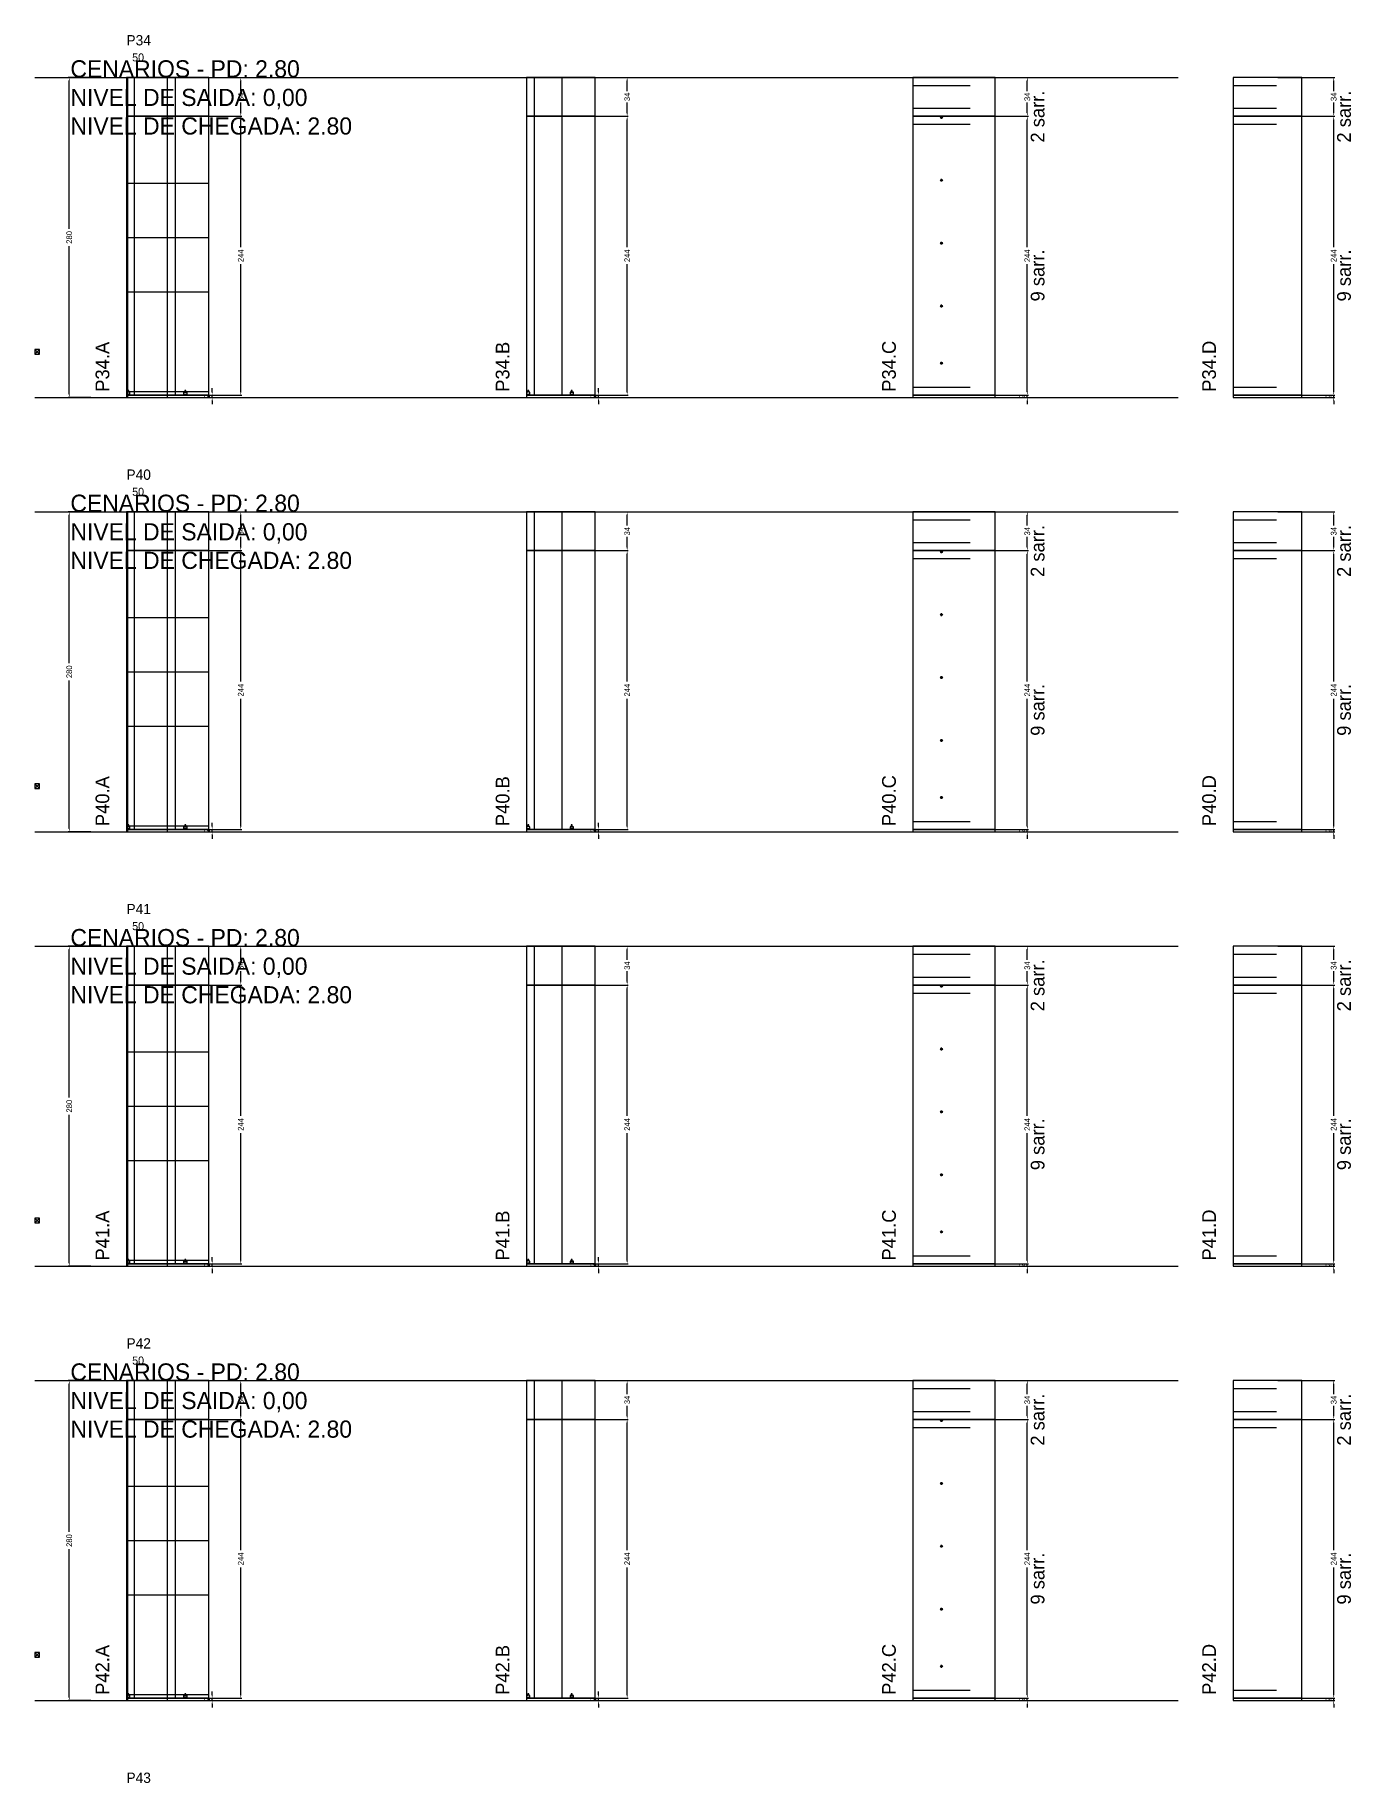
# Model space of a CAD drawing. Header units: centimetres. Extents: x -10500 to 4299, y -12546 to 295.
# Drawn here: x -7000 to -5849, y -7672 to -6143 of the extents above; entities that cross this region are included whole.
import ezdxf

# ---------------------------------------------------------------- set-up
doc = ezdxf.new("R2010")
doc.units = ezdxf.units.CM
doc.linetypes.add('DASHED', pattern=[2, -2])
for name, color, linetype in [('CHAPA', 140, 'Continuous'), ('COTA', 241, 'Continuous'), ('COTAS FURACAO', 16, 'Continuous'), ('Madeira', 30, 'Continuous'), ('MEIO_PONT', 160, 'Continuous'), ('NOMENCLATURA', 7, 'Continuous'), ('Nível', 160, 'Continuous'), ('Painéis', 200, 'Continuous'), ('Perfil Metálico', 150, 'Continuous'), ('SARR_2.2x7', 40, 'Continuous'), ('SARRAFO DE PRESSAO', 200, 'Continuous'), ('texto', 7, 'Continuous'), ('TEXTO_GERAL', 7, 'Continuous')]:
    doc.layers.add(name, color=color, linetype=linetype)
doc.dimstyles.new('PAINEL-NOVA', dxfattribs={"dimtxt": 5, "dimasz": 3, "dimexe": 1, "dimexo": 1, "dimgap": 1, "dimtad": 1, "dimcen": 2.5, "dimazin": 3, "dimtfac": 1, "dimtmove": 0, "dimatfit": 3})

# ---------------------------------------------------------------- blocks, each defined once
blk = doc.blocks.new('_CLOSEDFILLED')
at = {"color": 0, "linetype": 'BYBLOCK'}
blk.add_solid([(-1, 0.16), (0, 0), (-1, -0.16)], dxfattribs=at)
blk = doc.blocks.new('*D545')
for p, q in [((-6951, -6180), (-6971, -6180)), ((-6970, -6312.5), (-6970, -6183)), ((-6970, -6457), (-6970, -6327.5)), ((-6951, -6460), (-6971, -6460))]:
    blk.add_line(p, q)
at = {"layer": 'Defpoints'}
for p in [(-6950, -6180), (-6970, -6460), (-6950, -6460)]:
    blk.add_point(p, dxfattribs=at)
at = {"layer": 'COTA', "xscale": 3, "yscale": 3}
for p, rotation in [((-6970, -6180), 90), ((-6970, -6460), 270)]:
    blk.add_blockref('_CLOSEDFILLED', p, dxfattribs=dict(at, rotation=rotation))
at = {"layer": 'COTA', "insert": (-6970, -6320), "char_height": 5, "attachment_point": 5, "rotation": 90}
blk.add_mtext('280', dxfattribs=at)
blk = doc.blocks.new('MULDURA')
at = {"layer": 'Paineis'}
for p, q in [((0, 0), (4, 4)), ((4, 0), (0, 4))]:
    blk.add_line(p, q, dxfattribs=at)
blk.add_lwpolyline([(0, 0), (4, 0), (4, 4), (0, 4)], close=True, dxfattribs=at)
blk = doc.blocks.new('*D547')
for p, q in [((-6869, -6214), (-6819, -6214)), ((-6820, -6328.5), (-6820, -6217)), ((-6820, -6455), (-6820, -6343.5)), ((-6869, -6458), (-6819, -6458))]:
    blk.add_line(p, q)
at = {"layer": 'Defpoints'}
for p in [(-6870, -6214), (-6870, -6458), (-6820, -6458)]:
    blk.add_point(p, dxfattribs=at)
at = {"layer": 'COTA', "xscale": 3, "yscale": 3}
for p, rotation in [((-6820, -6214), 90), ((-6820, -6458), 270)]:
    blk.add_blockref('_CLOSEDFILLED', p, dxfattribs=dict(at, rotation=rotation))
at = {"layer": 'COTA', "insert": (-6820, -6336), "char_height": 5, "attachment_point": 5, "rotation": 90}
blk.add_mtext('244', dxfattribs=at)
blk = doc.blocks.new('*D548')
for p, q in [((-6869, -6180), (-6819, -6180)), ((-6820, -6192), (-6820, -6183)), ((-6820, -6211), (-6820, -6202)), ((-6869, -6214), (-6819, -6214))]:
    blk.add_line(p, q)
at = {"layer": 'Defpoints'}
for p in [(-6870, -6180), (-6870, -6214), (-6820, -6214)]:
    blk.add_point(p, dxfattribs=at)
at = {"layer": 'COTA', "xscale": 3, "yscale": 3}
for p, rotation in [((-6820, -6180), 90), ((-6820, -6214), 270)]:
    blk.add_blockref('_CLOSEDFILLED', p, dxfattribs=dict(at, rotation=rotation))
at = {"layer": 'COTA', "insert": (-6820, -6197), "char_height": 5, "attachment_point": 5, "rotation": 90}
blk.add_mtext('34', dxfattribs=at)
blk = doc.blocks.new('SLIPTEE')
at = {"layer": 'Paineis'}
blk.add_lwpolyline([(0, 0), (3, 0), (3, 1.5), (2, 1.5), (2, 3), (1, 3), (1, 1.5), (0, 1.5)], close=True, dxfattribs=at)
blk = doc.blocks.new('SLIPTDD')
at = {"layer": 'Paineis'}
blk.add_line((0, 1.5), (3, 1.5), dxfattribs=at)
blk.add_lwpolyline([(0, 0), (3, 0), (3, 1.5), (2, 1.5), (2, 3), (1, 3), (1, 1.5), (0, 1.5)], close=True, dxfattribs=at)
blk = doc.blocks.new('*D550')
for p, q in [((-6531, -6214), (-6481, -6214)), ((-6482, -6328.5), (-6482, -6217)), ((-6482, -6455), (-6482, -6343.5)), ((-6531, -6458), (-6481, -6458))]:
    blk.add_line(p, q)
at = {"layer": 'Defpoints'}
for p in [(-6532, -6214), (-6532, -6458), (-6482, -6458)]:
    blk.add_point(p, dxfattribs=at)
at = {"layer": 'COTA', "xscale": 3, "yscale": 3}
for p, rotation in [((-6482, -6214), 90), ((-6482, -6458), 270)]:
    blk.add_blockref('_CLOSEDFILLED', p, dxfattribs=dict(at, rotation=rotation))
at = {"layer": 'COTA', "insert": (-6482, -6336), "char_height": 5, "attachment_point": 5, "rotation": 90}
blk.add_mtext('244', dxfattribs=at)
blk = doc.blocks.new('*D551')
for p, q in [((-6531, -6180), (-6481, -6180)), ((-6482, -6192), (-6482, -6183)), ((-6482, -6211), (-6482, -6202)), ((-6531, -6214), (-6481, -6214))]:
    blk.add_line(p, q)
at = {"layer": 'Defpoints'}
for p in [(-6532, -6180), (-6532, -6214), (-6482, -6214)]:
    blk.add_point(p, dxfattribs=at)
at = {"layer": 'COTA', "xscale": 3, "yscale": 3}
for p, rotation in [((-6482, -6180), 90), ((-6482, -6214), 270)]:
    blk.add_blockref('_CLOSEDFILLED', p, dxfattribs=dict(at, rotation=rotation))
at = {"layer": 'COTA', "insert": (-6482, -6197), "char_height": 5, "attachment_point": 5, "rotation": 90}
blk.add_mtext('34', dxfattribs=at)
blk = doc.blocks.new('*D553')
for p, q in [((-6181, -6214), (-6131, -6214)), ((-6132, -6328.5), (-6132, -6217)), ((-6132, -6455), (-6132, -6343.5)), ((-6181, -6458), (-6131, -6458))]:
    blk.add_line(p, q)
at = {"layer": 'Defpoints'}
for p in [(-6182, -6214), (-6182, -6458), (-6132, -6458)]:
    blk.add_point(p, dxfattribs=at)
at = {"layer": 'COTA', "xscale": 3, "yscale": 3}
for p, rotation in [((-6132, -6214), 90), ((-6132, -6458), 270)]:
    blk.add_blockref('_CLOSEDFILLED', p, dxfattribs=dict(at, rotation=rotation))
at = {"layer": 'COTA', "insert": (-6132, -6336), "char_height": 5, "attachment_point": 5, "rotation": 90}
blk.add_mtext('244', dxfattribs=at)
blk = doc.blocks.new('*D554')
for p, q in [((-6181, -6180), (-6131, -6180)), ((-6132, -6192), (-6132, -6183)), ((-6132, -6211), (-6132, -6202)), ((-6181, -6214), (-6131, -6214))]:
    blk.add_line(p, q)
at = {"layer": 'Defpoints'}
for p in [(-6182, -6180), (-6182, -6214), (-6132, -6214)]:
    blk.add_point(p, dxfattribs=at)
at = {"layer": 'COTA', "xscale": 3, "yscale": 3}
for p, rotation in [((-6132, -6180), 90), ((-6132, -6214), 270)]:
    blk.add_blockref('_CLOSEDFILLED', p, dxfattribs=dict(at, rotation=rotation))
at = {"layer": 'COTA', "insert": (-6132, -6197), "char_height": 5, "attachment_point": 5, "rotation": 90}
blk.add_mtext('34', dxfattribs=at)
blk = doc.blocks.new('furacao')
at = {"layer": 'COTAS FURACAO'}
for p, q in [((-1.2, 0), (1.2, 0)), ((0, -1.2), (0, 1.2))]:
    blk.add_line(p, q, dxfattribs=at)
blk.add_circle((0, 0), 0.8, dxfattribs=at)
blk = doc.blocks.new('*D556')
for p, q in [((-5913, -6214), (-5863, -6214)), ((-5864, -6328.5), (-5864, -6217)), ((-5864, -6455), (-5864, -6343.5)), ((-5913, -6458), (-5863, -6458))]:
    blk.add_line(p, q)
at = {"layer": 'Defpoints'}
for p in [(-5914, -6214), (-5914, -6458), (-5864, -6458)]:
    blk.add_point(p, dxfattribs=at)
at = {"layer": 'COTA', "xscale": 3, "yscale": 3}
for p, rotation in [((-5864, -6214), 90), ((-5864, -6458), 270)]:
    blk.add_blockref('_CLOSEDFILLED', p, dxfattribs=dict(at, rotation=rotation))
at = {"layer": 'COTA', "insert": (-5864, -6336), "char_height": 5, "attachment_point": 5, "rotation": 90}
blk.add_mtext('244', dxfattribs=at)
blk = doc.blocks.new('*D557')
for p, q in [((-5913, -6180), (-5863, -6180)), ((-5864, -6192), (-5864, -6183)), ((-5864, -6211), (-5864, -6202)), ((-5913, -6214), (-5863, -6214))]:
    blk.add_line(p, q)
at = {"layer": 'Defpoints'}
for p in [(-5914, -6180), (-5914, -6214), (-5864, -6214)]:
    blk.add_point(p, dxfattribs=at)
at = {"layer": 'COTA', "xscale": 3, "yscale": 3}
for p, rotation in [((-5864, -6180), 90), ((-5864, -6214), 270)]:
    blk.add_blockref('_CLOSEDFILLED', p, dxfattribs=dict(at, rotation=rotation))
at = {"layer": 'COTA', "insert": (-5864, -6197), "char_height": 5, "attachment_point": 5, "rotation": 90}
blk.add_mtext('34', dxfattribs=at)
blk = doc.blocks.new('*D579')
for p, q in [((-6951, -6560), (-6971, -6560)), ((-6970, -6692.5), (-6970, -6563)), ((-6970, -6837), (-6970, -6707.5)), ((-6951, -6840), (-6971, -6840))]:
    blk.add_line(p, q)
at = {"layer": 'Defpoints'}
for p in [(-6950, -6560), (-6970, -6840), (-6950, -6840)]:
    blk.add_point(p, dxfattribs=at)
at = {"layer": 'COTA', "xscale": 3, "yscale": 3}
for p, rotation in [((-6970, -6560), 90), ((-6970, -6840), 270)]:
    blk.add_blockref('_CLOSEDFILLED', p, dxfattribs=dict(at, rotation=rotation))
at = {"layer": 'COTA', "insert": (-6970, -6700), "char_height": 5, "attachment_point": 5, "rotation": 90}
blk.add_mtext('280', dxfattribs=at)
blk = doc.blocks.new('*D581')
for p, q in [((-6869, -6594), (-6819, -6594)), ((-6820, -6708.5), (-6820, -6597)), ((-6820, -6835), (-6820, -6723.5)), ((-6869, -6838), (-6819, -6838))]:
    blk.add_line(p, q)
at = {"layer": 'Defpoints'}
for p in [(-6870, -6594), (-6870, -6838), (-6820, -6838)]:
    blk.add_point(p, dxfattribs=at)
at = {"layer": 'COTA', "xscale": 3, "yscale": 3}
for p, rotation in [((-6820, -6594), 90), ((-6820, -6838), 270)]:
    blk.add_blockref('_CLOSEDFILLED', p, dxfattribs=dict(at, rotation=rotation))
at = {"layer": 'COTA', "insert": (-6820, -6716), "char_height": 5, "attachment_point": 5, "rotation": 90}
blk.add_mtext('244', dxfattribs=at)
blk = doc.blocks.new('*D582')
for p, q in [((-6869, -6560), (-6819, -6560)), ((-6820, -6572), (-6820, -6563)), ((-6820, -6591), (-6820, -6582)), ((-6869, -6594), (-6819, -6594))]:
    blk.add_line(p, q)
at = {"layer": 'Defpoints'}
for p in [(-6870, -6560), (-6870, -6594), (-6820, -6594)]:
    blk.add_point(p, dxfattribs=at)
at = {"layer": 'COTA', "xscale": 3, "yscale": 3}
for p, rotation in [((-6820, -6560), 90), ((-6820, -6594), 270)]:
    blk.add_blockref('_CLOSEDFILLED', p, dxfattribs=dict(at, rotation=rotation))
at = {"layer": 'COTA', "insert": (-6820, -6577), "char_height": 5, "attachment_point": 5, "rotation": 90}
blk.add_mtext('34', dxfattribs=at)
blk = doc.blocks.new('*D584')
for p, q in [((-6531, -6594), (-6481, -6594)), ((-6482, -6708.5), (-6482, -6597)), ((-6482, -6835), (-6482, -6723.5)), ((-6531, -6838), (-6481, -6838))]:
    blk.add_line(p, q)
at = {"layer": 'Defpoints'}
for p in [(-6532, -6594), (-6532, -6838), (-6482, -6838)]:
    blk.add_point(p, dxfattribs=at)
at = {"layer": 'COTA', "xscale": 3, "yscale": 3}
for p, rotation in [((-6482, -6594), 90), ((-6482, -6838), 270)]:
    blk.add_blockref('_CLOSEDFILLED', p, dxfattribs=dict(at, rotation=rotation))
at = {"layer": 'COTA', "insert": (-6482, -6716), "char_height": 5, "attachment_point": 5, "rotation": 90}
blk.add_mtext('244', dxfattribs=at)
blk = doc.blocks.new('*D585')
for p, q in [((-6531, -6560), (-6481, -6560)), ((-6482, -6572), (-6482, -6563)), ((-6482, -6591), (-6482, -6582)), ((-6531, -6594), (-6481, -6594))]:
    blk.add_line(p, q)
at = {"layer": 'Defpoints'}
for p in [(-6532, -6560), (-6532, -6594), (-6482, -6594)]:
    blk.add_point(p, dxfattribs=at)
at = {"layer": 'COTA', "xscale": 3, "yscale": 3}
for p, rotation in [((-6482, -6560), 90), ((-6482, -6594), 270)]:
    blk.add_blockref('_CLOSEDFILLED', p, dxfattribs=dict(at, rotation=rotation))
at = {"layer": 'COTA', "insert": (-6482, -6577), "char_height": 5, "attachment_point": 5, "rotation": 90}
blk.add_mtext('34', dxfattribs=at)
blk = doc.blocks.new('*D587')
for p, q in [((-6181, -6594), (-6131, -6594)), ((-6132, -6708.5), (-6132, -6597)), ((-6132, -6835), (-6132, -6723.5)), ((-6181, -6838), (-6131, -6838))]:
    blk.add_line(p, q)
at = {"layer": 'Defpoints'}
for p in [(-6182, -6594), (-6182, -6838), (-6132, -6838)]:
    blk.add_point(p, dxfattribs=at)
at = {"layer": 'COTA', "xscale": 3, "yscale": 3}
for p, rotation in [((-6132, -6594), 90), ((-6132, -6838), 270)]:
    blk.add_blockref('_CLOSEDFILLED', p, dxfattribs=dict(at, rotation=rotation))
at = {"layer": 'COTA', "insert": (-6132, -6716), "char_height": 5, "attachment_point": 5, "rotation": 90}
blk.add_mtext('244', dxfattribs=at)
blk = doc.blocks.new('*D588')
for p, q in [((-6181, -6560), (-6131, -6560)), ((-6132, -6572), (-6132, -6563)), ((-6132, -6591), (-6132, -6582)), ((-6181, -6594), (-6131, -6594))]:
    blk.add_line(p, q)
at = {"layer": 'Defpoints'}
for p in [(-6182, -6560), (-6182, -6594), (-6132, -6594)]:
    blk.add_point(p, dxfattribs=at)
at = {"layer": 'COTA', "xscale": 3, "yscale": 3}
for p, rotation in [((-6132, -6560), 90), ((-6132, -6594), 270)]:
    blk.add_blockref('_CLOSEDFILLED', p, dxfattribs=dict(at, rotation=rotation))
at = {"layer": 'COTA', "insert": (-6132, -6577), "char_height": 5, "attachment_point": 5, "rotation": 90}
blk.add_mtext('34', dxfattribs=at)
blk = doc.blocks.new('*D590')
for p, q in [((-5913, -6594), (-5863, -6594)), ((-5864, -6708.5), (-5864, -6597)), ((-5864, -6835), (-5864, -6723.5)), ((-5913, -6838), (-5863, -6838))]:
    blk.add_line(p, q)
at = {"layer": 'Defpoints'}
for p in [(-5914, -6594), (-5914, -6838), (-5864, -6838)]:
    blk.add_point(p, dxfattribs=at)
at = {"layer": 'COTA', "xscale": 3, "yscale": 3}
for p, rotation in [((-5864, -6594), 90), ((-5864, -6838), 270)]:
    blk.add_blockref('_CLOSEDFILLED', p, dxfattribs=dict(at, rotation=rotation))
at = {"layer": 'COTA', "insert": (-5864, -6716), "char_height": 5, "attachment_point": 5, "rotation": 90}
blk.add_mtext('244', dxfattribs=at)
blk = doc.blocks.new('*D591')
for p, q in [((-5913, -6560), (-5863, -6560)), ((-5864, -6572), (-5864, -6563)), ((-5864, -6591), (-5864, -6582)), ((-5913, -6594), (-5863, -6594))]:
    blk.add_line(p, q)
at = {"layer": 'Defpoints'}
for p in [(-5914, -6560), (-5914, -6594), (-5864, -6594)]:
    blk.add_point(p, dxfattribs=at)
at = {"layer": 'COTA', "xscale": 3, "yscale": 3}
for p, rotation in [((-5864, -6560), 90), ((-5864, -6594), 270)]:
    blk.add_blockref('_CLOSEDFILLED', p, dxfattribs=dict(at, rotation=rotation))
at = {"layer": 'COTA', "insert": (-5864, -6577), "char_height": 5, "attachment_point": 5, "rotation": 90}
blk.add_mtext('34', dxfattribs=at)
blk = doc.blocks.new('*D613')
for p, q in [((-6951, -6940), (-6971, -6940)), ((-6970, -7072.5), (-6970, -6943)), ((-6970, -7217), (-6970, -7087.5)), ((-6951, -7220), (-6971, -7220))]:
    blk.add_line(p, q)
at = {"layer": 'Defpoints'}
for p in [(-6950, -6940), (-6970, -7220), (-6950, -7220)]:
    blk.add_point(p, dxfattribs=at)
at = {"layer": 'COTA', "xscale": 3, "yscale": 3}
for p, rotation in [((-6970, -6940), 90), ((-6970, -7220), 270)]:
    blk.add_blockref('_CLOSEDFILLED', p, dxfattribs=dict(at, rotation=rotation))
at = {"layer": 'COTA', "insert": (-6970, -7080), "char_height": 5, "attachment_point": 5, "rotation": 90}
blk.add_mtext('280', dxfattribs=at)
blk = doc.blocks.new('*D615')
for p, q in [((-6869, -6974), (-6819, -6974)), ((-6820, -7088.5), (-6820, -6977)), ((-6820, -7215), (-6820, -7103.5)), ((-6869, -7218), (-6819, -7218))]:
    blk.add_line(p, q)
at = {"layer": 'Defpoints'}
for p in [(-6870, -6974), (-6870, -7218), (-6820, -7218)]:
    blk.add_point(p, dxfattribs=at)
at = {"layer": 'COTA', "xscale": 3, "yscale": 3}
for p, rotation in [((-6820, -6974), 90), ((-6820, -7218), 270)]:
    blk.add_blockref('_CLOSEDFILLED', p, dxfattribs=dict(at, rotation=rotation))
at = {"layer": 'COTA', "insert": (-6820, -7096), "char_height": 5, "attachment_point": 5, "rotation": 90}
blk.add_mtext('244', dxfattribs=at)
blk = doc.blocks.new('*D616')
for p, q in [((-6869, -6940), (-6819, -6940)), ((-6820, -6952), (-6820, -6943)), ((-6820, -6971), (-6820, -6962)), ((-6869, -6974), (-6819, -6974))]:
    blk.add_line(p, q)
at = {"layer": 'Defpoints'}
for p in [(-6870, -6940), (-6870, -6974), (-6820, -6974)]:
    blk.add_point(p, dxfattribs=at)
at = {"layer": 'COTA', "xscale": 3, "yscale": 3}
for p, rotation in [((-6820, -6940), 90), ((-6820, -6974), 270)]:
    blk.add_blockref('_CLOSEDFILLED', p, dxfattribs=dict(at, rotation=rotation))
at = {"layer": 'COTA', "insert": (-6820, -6957), "char_height": 5, "attachment_point": 5, "rotation": 90}
blk.add_mtext('34', dxfattribs=at)
blk = doc.blocks.new('*D618')
for p, q in [((-6531, -6974), (-6481, -6974)), ((-6482, -7088.5), (-6482, -6977)), ((-6482, -7215), (-6482, -7103.5)), ((-6531, -7218), (-6481, -7218))]:
    blk.add_line(p, q)
at = {"layer": 'Defpoints'}
for p in [(-6532, -6974), (-6532, -7218), (-6482, -7218)]:
    blk.add_point(p, dxfattribs=at)
at = {"layer": 'COTA', "xscale": 3, "yscale": 3}
for p, rotation in [((-6482, -6974), 90), ((-6482, -7218), 270)]:
    blk.add_blockref('_CLOSEDFILLED', p, dxfattribs=dict(at, rotation=rotation))
at = {"layer": 'COTA', "insert": (-6482, -7096), "char_height": 5, "attachment_point": 5, "rotation": 90}
blk.add_mtext('244', dxfattribs=at)
blk = doc.blocks.new('*D619')
for p, q in [((-6531, -6940), (-6481, -6940)), ((-6482, -6952), (-6482, -6943)), ((-6482, -6971), (-6482, -6962)), ((-6531, -6974), (-6481, -6974))]:
    blk.add_line(p, q)
at = {"layer": 'Defpoints'}
for p in [(-6532, -6940), (-6532, -6974), (-6482, -6974)]:
    blk.add_point(p, dxfattribs=at)
at = {"layer": 'COTA', "xscale": 3, "yscale": 3}
for p, rotation in [((-6482, -6940), 90), ((-6482, -6974), 270)]:
    blk.add_blockref('_CLOSEDFILLED', p, dxfattribs=dict(at, rotation=rotation))
at = {"layer": 'COTA', "insert": (-6482, -6957), "char_height": 5, "attachment_point": 5, "rotation": 90}
blk.add_mtext('34', dxfattribs=at)
blk = doc.blocks.new('*D621')
for p, q in [((-6181, -6974), (-6131, -6974)), ((-6132, -7088.5), (-6132, -6977)), ((-6132, -7215), (-6132, -7103.5)), ((-6181, -7218), (-6131, -7218))]:
    blk.add_line(p, q)
at = {"layer": 'Defpoints'}
for p in [(-6182, -6974), (-6182, -7218), (-6132, -7218)]:
    blk.add_point(p, dxfattribs=at)
at = {"layer": 'COTA', "xscale": 3, "yscale": 3}
for p, rotation in [((-6132, -6974), 90), ((-6132, -7218), 270)]:
    blk.add_blockref('_CLOSEDFILLED', p, dxfattribs=dict(at, rotation=rotation))
at = {"layer": 'COTA', "insert": (-6132, -7096), "char_height": 5, "attachment_point": 5, "rotation": 90}
blk.add_mtext('244', dxfattribs=at)
blk = doc.blocks.new('*D622')
for p, q in [((-6181, -6940), (-6131, -6940)), ((-6132, -6952), (-6132, -6943)), ((-6132, -6971), (-6132, -6962)), ((-6181, -6974), (-6131, -6974))]:
    blk.add_line(p, q)
at = {"layer": 'Defpoints'}
for p in [(-6182, -6940), (-6182, -6974), (-6132, -6974)]:
    blk.add_point(p, dxfattribs=at)
at = {"layer": 'COTA', "xscale": 3, "yscale": 3}
for p, rotation in [((-6132, -6940), 90), ((-6132, -6974), 270)]:
    blk.add_blockref('_CLOSEDFILLED', p, dxfattribs=dict(at, rotation=rotation))
at = {"layer": 'COTA', "insert": (-6132, -6957), "char_height": 5, "attachment_point": 5, "rotation": 90}
blk.add_mtext('34', dxfattribs=at)
blk = doc.blocks.new('*D624')
for p, q in [((-5913, -6974), (-5863, -6974)), ((-5864, -7088.5), (-5864, -6977)), ((-5864, -7215), (-5864, -7103.5)), ((-5913, -7218), (-5863, -7218))]:
    blk.add_line(p, q)
at = {"layer": 'Defpoints'}
for p in [(-5914, -6974), (-5914, -7218), (-5864, -7218)]:
    blk.add_point(p, dxfattribs=at)
at = {"layer": 'COTA', "xscale": 3, "yscale": 3}
for p, rotation in [((-5864, -6974), 90), ((-5864, -7218), 270)]:
    blk.add_blockref('_CLOSEDFILLED', p, dxfattribs=dict(at, rotation=rotation))
at = {"layer": 'COTA', "insert": (-5864, -7096), "char_height": 5, "attachment_point": 5, "rotation": 90}
blk.add_mtext('244', dxfattribs=at)
blk = doc.blocks.new('*D625')
for p, q in [((-5913, -6940), (-5863, -6940)), ((-5864, -6952), (-5864, -6943)), ((-5864, -6971), (-5864, -6962)), ((-5913, -6974), (-5863, -6974))]:
    blk.add_line(p, q)
at = {"layer": 'Defpoints'}
for p in [(-5914, -6940), (-5914, -6974), (-5864, -6974)]:
    blk.add_point(p, dxfattribs=at)
at = {"layer": 'COTA', "xscale": 3, "yscale": 3}
for p, rotation in [((-5864, -6940), 90), ((-5864, -6974), 270)]:
    blk.add_blockref('_CLOSEDFILLED', p, dxfattribs=dict(at, rotation=rotation))
at = {"layer": 'COTA', "insert": (-5864, -6957), "char_height": 5, "attachment_point": 5, "rotation": 90}
blk.add_mtext('34', dxfattribs=at)
blk = doc.blocks.new('*D647')
for p, q in [((-6951, -7320), (-6971, -7320)), ((-6970, -7452.5), (-6970, -7323)), ((-6970, -7597), (-6970, -7467.5)), ((-6951, -7600), (-6971, -7600))]:
    blk.add_line(p, q)
at = {"layer": 'Defpoints'}
for p in [(-6950, -7320), (-6970, -7600), (-6950, -7600)]:
    blk.add_point(p, dxfattribs=at)
at = {"layer": 'COTA', "xscale": 3, "yscale": 3}
for p, rotation in [((-6970, -7320), 90), ((-6970, -7600), 270)]:
    blk.add_blockref('_CLOSEDFILLED', p, dxfattribs=dict(at, rotation=rotation))
at = {"layer": 'COTA', "insert": (-6970, -7460), "char_height": 5, "attachment_point": 5, "rotation": 90}
blk.add_mtext('280', dxfattribs=at)
blk = doc.blocks.new('*D649')
for p, q in [((-6869, -7354), (-6819, -7354)), ((-6820, -7468.5), (-6820, -7357)), ((-6820, -7595), (-6820, -7483.5)), ((-6869, -7598), (-6819, -7598))]:
    blk.add_line(p, q)
at = {"layer": 'Defpoints'}
for p in [(-6870, -7354), (-6870, -7598), (-6820, -7598)]:
    blk.add_point(p, dxfattribs=at)
at = {"layer": 'COTA', "xscale": 3, "yscale": 3}
for p, rotation in [((-6820, -7354), 90), ((-6820, -7598), 270)]:
    blk.add_blockref('_CLOSEDFILLED', p, dxfattribs=dict(at, rotation=rotation))
at = {"layer": 'COTA', "insert": (-6820, -7476), "char_height": 5, "attachment_point": 5, "rotation": 90}
blk.add_mtext('244', dxfattribs=at)
blk = doc.blocks.new('*D650')
for p, q in [((-6869, -7320), (-6819, -7320)), ((-6820, -7332), (-6820, -7323)), ((-6869, -7354), (-6819, -7354)), ((-6820, -7351), (-6820, -7342))]:
    blk.add_line(p, q)
at = {"layer": 'Defpoints'}
for p in [(-6870, -7320), (-6870, -7354), (-6820, -7354)]:
    blk.add_point(p, dxfattribs=at)
at = {"layer": 'COTA', "xscale": 3, "yscale": 3}
for p, rotation in [((-6820, -7320), 90), ((-6820, -7354), 270)]:
    blk.add_blockref('_CLOSEDFILLED', p, dxfattribs=dict(at, rotation=rotation))
at = {"layer": 'COTA', "insert": (-6820, -7337), "char_height": 5, "attachment_point": 5, "rotation": 90}
blk.add_mtext('34', dxfattribs=at)
blk = doc.blocks.new('*D652')
for p, q in [((-6531, -7354), (-6481, -7354)), ((-6482, -7468.5), (-6482, -7357)), ((-6482, -7595), (-6482, -7483.5)), ((-6531, -7598), (-6481, -7598))]:
    blk.add_line(p, q)
at = {"layer": 'Defpoints'}
for p in [(-6532, -7354), (-6532, -7598), (-6482, -7598)]:
    blk.add_point(p, dxfattribs=at)
at = {"layer": 'COTA', "xscale": 3, "yscale": 3}
for p, rotation in [((-6482, -7354), 90), ((-6482, -7598), 270)]:
    blk.add_blockref('_CLOSEDFILLED', p, dxfattribs=dict(at, rotation=rotation))
at = {"layer": 'COTA', "insert": (-6482, -7476), "char_height": 5, "attachment_point": 5, "rotation": 90}
blk.add_mtext('244', dxfattribs=at)
blk = doc.blocks.new('*D653')
for p, q in [((-6531, -7320), (-6481, -7320)), ((-6482, -7332), (-6482, -7323)), ((-6531, -7354), (-6481, -7354)), ((-6482, -7351), (-6482, -7342))]:
    blk.add_line(p, q)
at = {"layer": 'Defpoints'}
for p in [(-6532, -7320), (-6532, -7354), (-6482, -7354)]:
    blk.add_point(p, dxfattribs=at)
at = {"layer": 'COTA', "xscale": 3, "yscale": 3}
for p, rotation in [((-6482, -7320), 90), ((-6482, -7354), 270)]:
    blk.add_blockref('_CLOSEDFILLED', p, dxfattribs=dict(at, rotation=rotation))
at = {"layer": 'COTA', "insert": (-6482, -7337), "char_height": 5, "attachment_point": 5, "rotation": 90}
blk.add_mtext('34', dxfattribs=at)
blk = doc.blocks.new('*D655')
for p, q in [((-6181, -7354), (-6131, -7354)), ((-6132, -7468.5), (-6132, -7357)), ((-6132, -7595), (-6132, -7483.5)), ((-6181, -7598), (-6131, -7598))]:
    blk.add_line(p, q)
at = {"layer": 'Defpoints'}
for p in [(-6182, -7354), (-6182, -7598), (-6132, -7598)]:
    blk.add_point(p, dxfattribs=at)
at = {"layer": 'COTA', "xscale": 3, "yscale": 3}
for p, rotation in [((-6132, -7354), 90), ((-6132, -7598), 270)]:
    blk.add_blockref('_CLOSEDFILLED', p, dxfattribs=dict(at, rotation=rotation))
at = {"layer": 'COTA', "insert": (-6132, -7476), "char_height": 5, "attachment_point": 5, "rotation": 90}
blk.add_mtext('244', dxfattribs=at)
blk = doc.blocks.new('*D656')
for p, q in [((-6181, -7320), (-6131, -7320)), ((-6132, -7332), (-6132, -7323)), ((-6181, -7354), (-6131, -7354)), ((-6132, -7351), (-6132, -7342))]:
    blk.add_line(p, q)
at = {"layer": 'Defpoints'}
for p in [(-6182, -7320), (-6182, -7354), (-6132, -7354)]:
    blk.add_point(p, dxfattribs=at)
at = {"layer": 'COTA', "xscale": 3, "yscale": 3}
for p, rotation in [((-6132, -7320), 90), ((-6132, -7354), 270)]:
    blk.add_blockref('_CLOSEDFILLED', p, dxfattribs=dict(at, rotation=rotation))
at = {"layer": 'COTA', "insert": (-6132, -7337), "char_height": 5, "attachment_point": 5, "rotation": 90}
blk.add_mtext('34', dxfattribs=at)
blk = doc.blocks.new('*D658')
for p, q in [((-5913, -7354), (-5863, -7354)), ((-5864, -7468.5), (-5864, -7357)), ((-5864, -7595), (-5864, -7483.5)), ((-5913, -7598), (-5863, -7598))]:
    blk.add_line(p, q)
at = {"layer": 'Defpoints'}
for p in [(-5914, -7354), (-5914, -7598), (-5864, -7598)]:
    blk.add_point(p, dxfattribs=at)
at = {"layer": 'COTA', "xscale": 3, "yscale": 3}
for p, rotation in [((-5864, -7354), 90), ((-5864, -7598), 270)]:
    blk.add_blockref('_CLOSEDFILLED', p, dxfattribs=dict(at, rotation=rotation))
at = {"layer": 'COTA', "insert": (-5864, -7476), "char_height": 5, "attachment_point": 5, "rotation": 90}
blk.add_mtext('244', dxfattribs=at)
blk = doc.blocks.new('*D659')
for p, q in [((-5913, -7320), (-5863, -7320)), ((-5864, -7332), (-5864, -7323)), ((-5913, -7354), (-5863, -7354)), ((-5864, -7351), (-5864, -7342))]:
    blk.add_line(p, q)
at = {"layer": 'Defpoints'}
for p in [(-5914, -7320), (-5914, -7354), (-5864, -7354)]:
    blk.add_point(p, dxfattribs=at)
at = {"layer": 'COTA', "xscale": 3, "yscale": 3}
for p, rotation in [((-5864, -7320), 90), ((-5864, -7354), 270)]:
    blk.add_blockref('_CLOSEDFILLED', p, dxfattribs=dict(at, rotation=rotation))
at = {"layer": 'COTA', "insert": (-5864, -7337), "char_height": 5, "attachment_point": 5, "rotation": 90}
blk.add_mtext('34', dxfattribs=at)

msp = doc.modelspace()

# ---------------------------------------------------------------- linework, layer by layer
at = {"layer": 'CHAPA'}
for points in [[(-6920, -6460), (-6918.8, -6460), (-6918.8, -6180), (-6920, -6180)], [(-6920, -6840), (-6918.8, -6840), (-6918.8, -6560), (-6920, -6560)], [(-6920, -7220), (-6918.8, -7220), (-6918.8, -6940), (-6920, -6940)], [(-6920, -7600), (-6918.8, -7600), (-6918.8, -7320), (-6920, -7320)]]:
    msp.add_lwpolyline(points, close=True, dxfattribs=at)
at = {"layer": 'Madeira'}
for points in [[(-6920, -6272.4), (-6848, -6272.4)], [(-6920, -6367.6), (-6848, -6367.6)], [(-6920, -6652.4), (-6848, -6652.4)], [(-6920, -6747.6), (-6848, -6747.6)], [(-6920, -7032.4), (-6848, -7032.4)], [(-6920, -7127.6), (-6848, -7127.6)], [(-6920, -7412.4), (-6848, -7412.4)], [(-6920, -7507.6), (-6848, -7507.6)]]:
    msp.add_lwpolyline(points, dxfattribs=at)
at = {"layer": 'MEIO_PONT'}
for points in [[(-6920, -6320), (-6848, -6320)], [(-6920, -6700), (-6848, -6700)], [(-6920, -7080), (-6848, -7080)], [(-6920, -7460), (-6848, -7460)]]:
    msp.add_lwpolyline(points, dxfattribs=at)
at = {"layer": 'Nível', "linetype": 'DASHED'}
for points in [[(-7000, -6180), (-6000, -6180)], [(-7000, -6460), (-6000, -6460)], [(-7000, -6560), (-6000, -6560)], [(-7000, -6840), (-6000, -6840)], [(-7000, -6940), (-6000, -6940)], [(-7000, -7220), (-6000, -7220)], [(-7000, -7320), (-6000, -7320)], [(-7000, -7600), (-6000, -7600)]]:
    msp.add_lwpolyline(points, dxfattribs=at)
at = {"layer": 'Painéis'}
for points in [[(-6920, -6214), (-6848, -6214), (-6848, -6180), (-6920, -6180)], [(-6920, -6460), (-6848, -6460), (-6848, -6180), (-6920, -6180)], [(-6570, -6214), (-6510, -6214), (-6510, -6180), (-6570, -6180)], [(-6232, -6214), (-6160, -6214), (-6160, -6180), (-6232, -6180)], [(-5952, -6214), (-5892, -6214), (-5892, -6180), (-5952, -6180)], [(-6920, -6458), (-6848, -6458), (-6848, -6214), (-6920, -6214)], [(-6570, -6458), (-6510, -6458), (-6510, -6214), (-6570, -6214)], [(-6232, -6458), (-6160, -6458), (-6160, -6214), (-6232, -6214)], [(-5952, -6458), (-5892, -6458), (-5892, -6214), (-5952, -6214)], [(-6920, -6460), (-6848, -6460), (-6848, -6458), (-6920, -6458)], [(-6570, -6460), (-6510, -6460), (-6510, -6458), (-6570, -6458)], [(-6232, -6460), (-6160, -6460), (-6160, -6458), (-6232, -6458)], [(-5952, -6460), (-5892, -6460), (-5892, -6458), (-5952, -6458)], [(-6920, -6594), (-6848, -6594), (-6848, -6560), (-6920, -6560)], [(-6920, -6840), (-6848, -6840), (-6848, -6560), (-6920, -6560)], [(-6570, -6594), (-6510, -6594), (-6510, -6560), (-6570, -6560)], [(-6232, -6594), (-6160, -6594), (-6160, -6560), (-6232, -6560)], [(-5952, -6594), (-5892, -6594), (-5892, -6560), (-5952, -6560)], [(-6920, -6838), (-6848, -6838), (-6848, -6594), (-6920, -6594)], [(-6570, -6838), (-6510, -6838), (-6510, -6594), (-6570, -6594)], [(-6232, -6838), (-6160, -6838), (-6160, -6594), (-6232, -6594)], [(-5952, -6838), (-5892, -6838), (-5892, -6594), (-5952, -6594)], [(-6920, -6840), (-6848, -6840), (-6848, -6838), (-6920, -6838)], [(-6570, -6840), (-6510, -6840), (-6510, -6838), (-6570, -6838)], [(-6232, -6840), (-6160, -6840), (-6160, -6838), (-6232, -6838)], [(-5952, -6840), (-5892, -6840), (-5892, -6838), (-5952, -6838)], [(-6920, -6974), (-6848, -6974), (-6848, -6940), (-6920, -6940)], [(-6920, -7220), (-6848, -7220), (-6848, -6940), (-6920, -6940)], [(-6570, -6974), (-6510, -6974), (-6510, -6940), (-6570, -6940)], [(-6232, -6974), (-6160, -6974), (-6160, -6940), (-6232, -6940)], [(-5952, -6974), (-5892, -6974), (-5892, -6940), (-5952, -6940)], [(-6920, -7218), (-6848, -7218), (-6848, -6974), (-6920, -6974)], [(-6570, -7218), (-6510, -7218), (-6510, -6974), (-6570, -6974)], [(-6232, -7218), (-6160, -7218), (-6160, -6974), (-6232, -6974)], [(-5952, -7218), (-5892, -7218), (-5892, -6974), (-5952, -6974)], [(-6920, -7220), (-6848, -7220), (-6848, -7218), (-6920, -7218)], [(-6570, -7220), (-6510, -7220), (-6510, -7218), (-6570, -7218)], [(-6232, -7220), (-6160, -7220), (-6160, -7218), (-6232, -7218)], [(-5952, -7220), (-5892, -7220), (-5892, -7218), (-5952, -7218)], [(-6920, -7354), (-6848, -7354), (-6848, -7320), (-6920, -7320)], [(-6920, -7600), (-6848, -7600), (-6848, -7320), (-6920, -7320)], [(-6570, -7354), (-6510, -7354), (-6510, -7320), (-6570, -7320)], [(-6232, -7354), (-6160, -7354), (-6160, -7320), (-6232, -7320)], [(-5952, -7354), (-5892, -7354), (-5892, -7320), (-5952, -7320)], [(-6920, -7598), (-6848, -7598), (-6848, -7354), (-6920, -7354)], [(-6570, -7598), (-6510, -7598), (-6510, -7354), (-6570, -7354)], [(-6232, -7598), (-6160, -7598), (-6160, -7354), (-6232, -7354)], [(-5952, -7598), (-5892, -7598), (-5892, -7354), (-5952, -7354)], [(-6920, -7600), (-6848, -7600), (-6848, -7598), (-6920, -7598)], [(-6570, -7600), (-6510, -7600), (-6510, -7598), (-6570, -7598)], [(-6232, -7600), (-6160, -7600), (-6160, -7598), (-6232, -7598)], [(-5952, -7600), (-5892, -7600), (-5892, -7598), (-5952, -7598)]]:
    msp.add_lwpolyline(points, close=True, dxfattribs=at)
at = {"layer": 'Perfil Metálico'}
for p, q in [((-6884, -6460), (-6884, -6180)), ((-6884, -6840), (-6884, -6560)), ((-6884, -7220), (-6884, -6940)), ((-6884, -7600), (-6884, -7320))]:
    msp.add_line(p, q, dxfattribs=at)
at = {"layer": 'SARR_2.2x7'}
for points in [[(-6913, -6214), (-6913, -6180)], [(-6877, -6214), (-6877, -6180)], [(-6563, -6214), (-6563, -6180)], [(-6539, -6214), (-6539, -6180)], [(-6232, -6187), (-6182, -6187)], [(-5952, -6187), (-5914, -6187)], [(-6232, -6207), (-6182, -6207)], [(-5952, -6207), (-5914, -6207)], [(-6232, -6221), (-6182, -6221)], [(-5952, -6221), (-5914, -6221)], [(-6232, -6451), (-6182, -6451)], [(-5952, -6451), (-5914, -6451)], [(-6913, -6594), (-6913, -6560)], [(-6877, -6594), (-6877, -6560)], [(-6563, -6594), (-6563, -6560)], [(-6539, -6594), (-6539, -6560)], [(-6232, -6567), (-6182, -6567)], [(-5952, -6567), (-5914, -6567)], [(-6232, -6587), (-6182, -6587)], [(-5952, -6587), (-5914, -6587)], [(-6232, -6601), (-6182, -6601)], [(-5952, -6601), (-5914, -6601)], [(-6232, -6831), (-6182, -6831)], [(-5952, -6831), (-5914, -6831)], [(-6913, -6974), (-6913, -6940)], [(-6877, -6974), (-6877, -6940)], [(-6563, -6974), (-6563, -6940)], [(-6539, -6974), (-6539, -6940)], [(-6232, -6947), (-6182, -6947)], [(-5952, -6947), (-5914, -6947)], [(-6232, -6967), (-6182, -6967)], [(-5952, -6967), (-5914, -6967)], [(-6232, -6981), (-6182, -6981)], [(-5952, -6981), (-5914, -6981)], [(-6232, -7211), (-6182, -7211)], [(-5952, -7211), (-5914, -7211)], [(-6913, -7354), (-6913, -7320)], [(-6877, -7354), (-6877, -7320)], [(-6563, -7354), (-6563, -7320)], [(-6539, -7354), (-6539, -7320)], [(-6232, -7327), (-6182, -7327)], [(-5952, -7327), (-5914, -7327)], [(-6232, -7347), (-6182, -7347)], [(-5952, -7347), (-5914, -7347)], [(-6232, -7361), (-6182, -7361)], [(-5952, -7361), (-5914, -7361)], [(-6232, -7591), (-6182, -7591)], [(-5952, -7591), (-5914, -7591)]]:
    msp.add_lwpolyline(points, dxfattribs=at)
at = {"layer": 'SARR_2.2x7', "linetype": 'DASHED'}
for points in [[(-6913, -6458), (-6913, -6214)], [(-6877, -6458), (-6877, -6214)], [(-6563, -6458), (-6563, -6214)], [(-6539, -6458), (-6539, -6214)], [(-6913, -6838), (-6913, -6594)], [(-6877, -6838), (-6877, -6594)], [(-6563, -6838), (-6563, -6594)], [(-6539, -6838), (-6539, -6594)], [(-6913, -7218), (-6913, -6974)], [(-6877, -7218), (-6877, -6974)], [(-6563, -7218), (-6563, -6974)], [(-6539, -7218), (-6539, -6974)], [(-6913, -7598), (-6913, -7354)], [(-6877, -7598), (-6877, -7354)], [(-6563, -7598), (-6563, -7354)], [(-6539, -7598), (-6539, -7354)]]:
    msp.add_lwpolyline(points, dxfattribs=at)
at = {"layer": 'SARRAFO DE PRESSAO'}
for points in [[(-6920, -6460), (-6848, -6460), (-6848, -6455), (-6920, -6455)], [(-6920, -6840), (-6848, -6840), (-6848, -6835), (-6920, -6835)], [(-6920, -7220), (-6848, -7220), (-6848, -7215), (-6920, -7215)], [(-6920, -7600), (-6848, -7600), (-6848, -7595), (-6920, -7595)]]:
    msp.add_lwpolyline(points, close=True, dxfattribs=at)

# ---------------------------------------------------------------- block references
at = {"layer": 'COTA'}
for name, p in [('furacao', (-6207, -6215)), ('furacao', (-6207, -6270)), ('furacao', (-6207, -6325)), ('furacao', (-6207, -6380)), ('MULDURA', (-7000, -6422)), ('furacao', (-6207, -6430)), ('SLIPTEE', (-6920, -6457)), ('SLIPTDD', (-6870, -6457)), ('SLIPTEE', (-6570, -6457)), ('SLIPTDD', (-6532, -6457)), ('furacao', (-6207, -6595)), ('furacao', (-6207, -6650)), ('furacao', (-6207, -6705)), ('furacao', (-6207, -6760)), ('MULDURA', (-7000, -6802)), ('furacao', (-6207, -6810)), ('SLIPTEE', (-6920, -6837)), ('SLIPTDD', (-6870, -6837)), ('SLIPTEE', (-6570, -6837)), ('SLIPTDD', (-6532, -6837)), ('furacao', (-6207, -6975)), ('furacao', (-6207, -7030)), ('furacao', (-6207, -7085)), ('furacao', (-6207, -7140)), ('MULDURA', (-7000, -7182)), ('furacao', (-6207, -7190)), ('SLIPTEE', (-6920, -7217)), ('SLIPTDD', (-6870, -7217)), ('SLIPTEE', (-6570, -7217)), ('SLIPTDD', (-6532, -7217)), ('furacao', (-6207, -7355)), ('furacao', (-6207, -7410)), ('furacao', (-6207, -7465)), ('furacao', (-6207, -7520)), ('MULDURA', (-7000, -7562)), ('furacao', (-6207, -7570)), ('SLIPTEE', (-6920, -7597)), ('SLIPTDD', (-6870, -7597)), ('SLIPTEE', (-6570, -7597)), ('SLIPTDD', (-6532, -7597))]:
    msp.add_blockref(name, p, dxfattribs=at)

# ---------------------------------------------------------------- texts
at = {"layer": 'NOMENCLATURA'}
for s, p in [('CENARIOS - PD: 2.80', (-6969, -6180)), ('NIVEL DE SAIDA: 0,00', (-6969, -6205)), ('NIVEL DE CHEGADA: 2.80', (-6969, -6230)), ('CENARIOS - PD: 2.80', (-6969, -6560)), ('NIVEL DE SAIDA: 0,00', (-6969, -6585)), ('NIVEL DE CHEGADA: 2.80', (-6969, -6610)), ('CENARIOS - PD: 2.80', (-6969, -6940)), ('NIVEL DE SAIDA: 0,00', (-6969, -6965)), ('NIVEL DE CHEGADA: 2.80', (-6969, -6990)), ('CENARIOS - PD: 2.80', (-6969, -7320)), ('NIVEL DE SAIDA: 0,00', (-6969, -7345)), ('NIVEL DE CHEGADA: 2.80', (-6969, -7370))]:
    msp.add_text(s, height=15, dxfattribs=at).set_placement(p)
for s, p in [('2 sarr.', (-6117, -6237)), ('2 sarr.', (-5849, -6237)), ('9 sarr.', (-6117, -6376)), ('9 sarr.', (-5849, -6376)), ('P34.A', (-6935, -6455)), ('P34.B', (-6585, -6455)), ('P34.C', (-6247, -6455)), ('P34.D', (-5967, -6455)), ('2 sarr.', (-6117, -6617)), ('2 sarr.', (-5849, -6617)), ('9 sarr.', (-6117, -6756)), ('9 sarr.', (-5849, -6756)), ('P40.A', (-6935, -6835)), ('P40.B', (-6585, -6835)), ('P40.C', (-6247, -6835)), ('P40.D', (-5967, -6835)), ('2 sarr.', (-6117, -6997)), ('2 sarr.', (-5849, -6997)), ('9 sarr.', (-6117, -7136)), ('9 sarr.', (-5849, -7136)), ('P41.A', (-6935, -7215)), ('P41.B', (-6585, -7215)), ('P41.C', (-6247, -7215)), ('P41.D', (-5967, -7215)), ('2 sarr.', (-6117, -7377)), ('2 sarr.', (-5849, -7377)), ('9 sarr.', (-6117, -7516)), ('9 sarr.', (-5849, -7516)), ('P42.A', (-6935, -7595)), ('P42.B', (-6585, -7595)), ('P42.C', (-6247, -7595)), ('P42.D', (-5967, -7595))]:
    msp.add_text(s, height=12, rotation=90, dxfattribs=at).set_placement(p)
at = {"layer": 'texto'}
for p in [(-6915, -6166), (-6915, -6546), (-6915, -6926), (-6915, -7306)]:
    msp.add_text('50', height=7, dxfattribs=at).set_placement(p)
at = {"layer": 'TEXTO_GERAL'}
for s, p in [('P34', (-6920, -6152)), ('P40', (-6920, -6532)), ('P41', (-6920, -6912)), ('P42', (-6920, -7292)), ('P43', (-6920, -7672))]:
    msp.add_text(s, height=9, dxfattribs=at).set_placement(p)

# ---------------------------------------------------------------- dimensions: what is measured, and where the dimension line sits
at = {"layer": 'COTA'}
for base, p1, p2, picture, middle in [((-6970, -6460), (-6950, -6460), (-6950, -6180), '*D545', (-6970, -6320)), ((-6820, -6214), (-6870, -6214), (-6870, -6180), '*D548', (-6820, -6197)), ((-6482, -6214), (-6532, -6214), (-6532, -6180), '*D551', (-6482, -6197)), ((-6132, -6214), (-6182, -6214), (-6182, -6180), '*D554', (-6132, -6197)), ((-5864, -6214), (-5914, -6214), (-5914, -6180), '*D557', (-5864, -6197)), ((-6820, -6458), (-6870, -6458), (-6870, -6214), '*D547', (-6820, -6336)), ((-6482, -6458), (-6532, -6458), (-6532, -6214), '*D550', (-6482, -6336)), ((-6132, -6458), (-6182, -6458), (-6182, -6214), '*D553', (-6132, -6336)), ((-5864, -6458), (-5914, -6458), (-5914, -6214), '*D556', (-5864, -6336)), ((-6970, -6840), (-6950, -6840), (-6950, -6560), '*D579', (-6970, -6700)), ((-6820, -6594), (-6870, -6594), (-6870, -6560), '*D582', (-6820, -6577)), ((-6482, -6594), (-6532, -6594), (-6532, -6560), '*D585', (-6482, -6577)), ((-6132, -6594), (-6182, -6594), (-6182, -6560), '*D588', (-6132, -6577)), ((-5864, -6594), (-5914, -6594), (-5914, -6560), '*D591', (-5864, -6577)), ((-6820, -6838), (-6870, -6838), (-6870, -6594), '*D581', (-6820, -6716)), ((-6482, -6838), (-6532, -6838), (-6532, -6594), '*D584', (-6482, -6716)), ((-6132, -6838), (-6182, -6838), (-6182, -6594), '*D587', (-6132, -6716)), ((-5864, -6838), (-5914, -6838), (-5914, -6594), '*D590', (-5864, -6716)), ((-6970, -7220), (-6950, -7220), (-6950, -6940), '*D613', (-6970, -7080)), ((-6820, -6974), (-6870, -6974), (-6870, -6940), '*D616', (-6820, -6957)), ((-6482, -6974), (-6532, -6974), (-6532, -6940), '*D619', (-6482, -6957)), ((-6132, -6974), (-6182, -6974), (-6182, -6940), '*D622', (-6132, -6957)), ((-5864, -6974), (-5914, -6974), (-5914, -6940), '*D625', (-5864, -6957)), ((-6820, -7218), (-6870, -7218), (-6870, -6974), '*D615', (-6820, -7096)), ((-6482, -7218), (-6532, -7218), (-6532, -6974), '*D618', (-6482, -7096)), ((-6132, -7218), (-6182, -7218), (-6182, -6974), '*D621', (-6132, -7096)), ((-5864, -7218), (-5914, -7218), (-5914, -6974), '*D624', (-5864, -7096)), ((-6970, -7600), (-6950, -7600), (-6950, -7320), '*D647', (-6970, -7460)), ((-6820, -7354), (-6870, -7354), (-6870, -7320), '*D650', (-6820, -7337)), ((-6482, -7354), (-6532, -7354), (-6532, -7320), '*D653', (-6482, -7337)), ((-6132, -7354), (-6182, -7354), (-6182, -7320), '*D656', (-6132, -7337)), ((-5864, -7354), (-5914, -7354), (-5914, -7320), '*D659', (-5864, -7337)), ((-6820, -7598), (-6870, -7598), (-6870, -7354), '*D649', (-6820, -7476)), ((-6482, -7598), (-6532, -7598), (-6532, -7354), '*D652', (-6482, -7476)), ((-6132, -7598), (-6182, -7598), (-6182, -7354), '*D655', (-6132, -7476)), ((-5864, -7598), (-5914, -7598), (-5914, -7354), '*D658', (-5864, -7476))]:
    dim = msp.add_linear_dim(base=base, p1=p1, p2=p2, angle=90, dimstyle='PAINEL-NOVA', dxfattribs=at)
    dim.commit()
    dim.dimension.update_dxf_attribs({"geometry": picture, "text_midpoint": middle})
for base, p1, p2 in [((-6845, -6460), (-6870, -6460), (-6870, -6458)), ((-6507, -6460), (-6532, -6460), (-6532, -6458)), ((-6132, -6460), (-6182, -6460), (-6182, -6458)), ((-5864, -6460), (-5914, -6460), (-5914, -6458)), ((-6845, -6840), (-6870, -6840), (-6870, -6838)), ((-6507, -6840), (-6532, -6840), (-6532, -6838)), ((-6132, -6840), (-6182, -6840), (-6182, -6838)), ((-5864, -6840), (-5914, -6840), (-5914, -6838)), ((-6845, -7220), (-6870, -7220), (-6870, -7218)), ((-6507, -7220), (-6532, -7220), (-6532, -7218)), ((-6132, -7220), (-6182, -7220), (-6182, -7218)), ((-5864, -7220), (-5914, -7220), (-5914, -7218)), ((-6845, -7600), (-6870, -7600), (-6870, -7598)), ((-6507, -7600), (-6532, -7600), (-6532, -7598)), ((-6132, -7600), (-6182, -7600), (-6182, -7598)), ((-5864, -7600), (-5914, -7600), (-5914, -7598))]:
    msp.add_linear_dim(base=base, p1=p1, p2=p2, angle=90, dimstyle='PAINEL-NOVA', dxfattribs=at).render()

doc.saveas('drawing.dxf')
